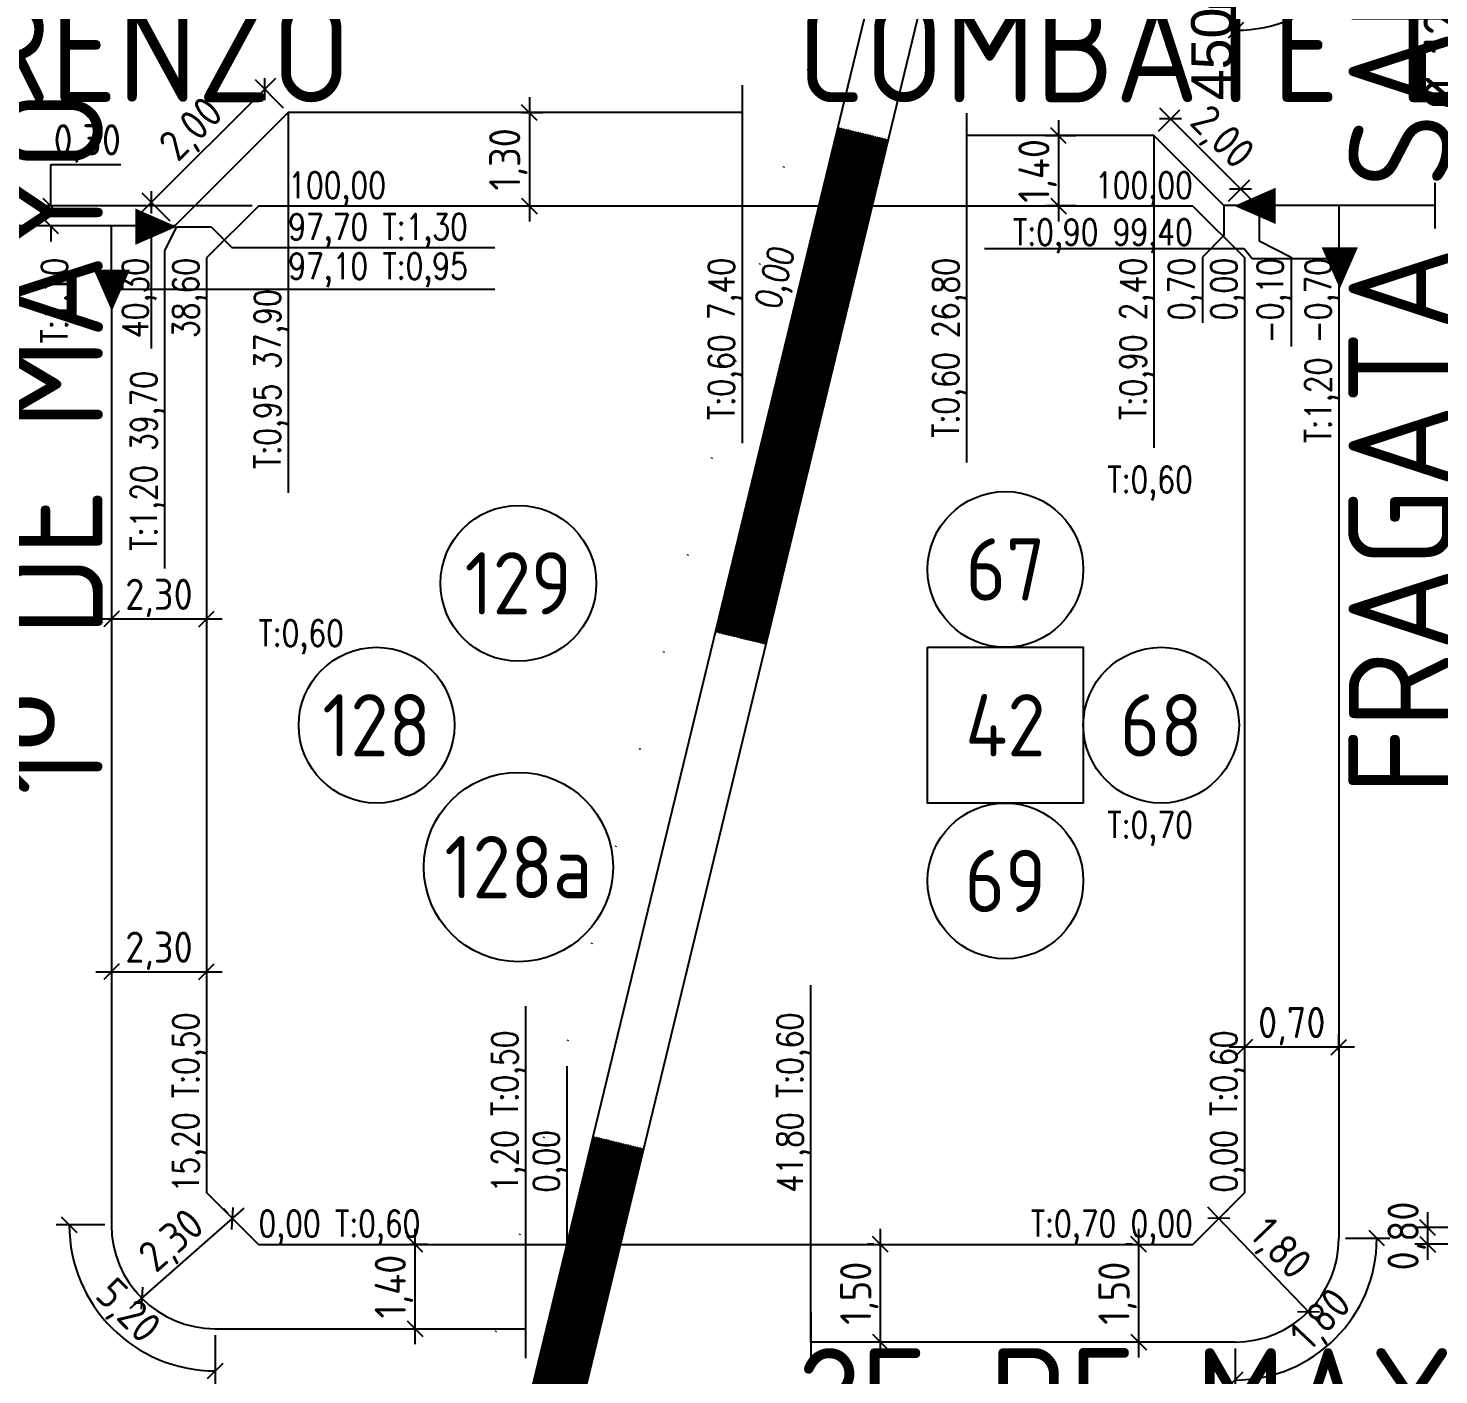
# Model space of a CAD drawing. Extents: x -48 to 13651, y -112 to 3468.
# Drawn here: x 2145.1 to 2280.9, y 1616.6 to 1746.3 of the extents above; entities that cross this region are included whole.
import ezdxf
from ezdxf.enums import TextEntityAlignment as Align

# ---------------------------------------------------------------- set-up
doc = ezdxf.new("R2010")
doc.units = 0
doc.header["$LTSCALE"] = 6
doc.header["$MEASUREMENT"] = 0
doc.linetypes.add('DOT2', pattern=[3.175, 0, -3.175])
doc.linetypes.add('HIDDEN', pattern=[0.375, 0.25, -0.125])
doc.layers.get('0').update_dxf_attribs({"linetype": 'CONTINUOUS'})
doc.layers.get('DEFPOINTS').update_dxf_attribs({"linetype": 'CONTINUOUS'})
for name, color, linetype in [('50', 41, 'CONTINUOUS'), ('63', 171, 'CONTINUOUS'), ('CAS', 7, 'CONTINUOUS'), ('CAÑERIA SIN CROQUIS', 210, 'HIDDEN'), ('COTA', 2, 'CONTINUOUS'), ('MANZANAS', 7, 'CONTINUOUS'), ('NUMCASA', 12, 'CONTINUOUS'), ('NUMERO-CROQUIS', 13, 'CONTINUOUS'), ('NUMERO-MANZANA', 4, 'CONTINUOUS'), ('PROGRESIVA', 60, 'CONTINUOUS'), ('RADIO', 4, 'DOT2'), ('REDUCCIONES', 13, 'CONTINUOUS'), ('TXTDIAMETRO', 7, 'CONTINUOUS')]:
    doc.layers.add(name, color=color, linetype=linetype)
doc.layers.add('ATENCION', color=7, linetype='CONTINUOUS', plot=False)
doc.styles.add('ABADIMTCONDE', font='isocp.shx')
doc.styles.add('GEOSLAB703LTBT', font='isocp.shx', dxfattribs={"width": 0.9, "height": 8})
doc.styles.add('GOTHICE', font='GOTHICE.shx', dxfattribs={"height": 0.6})
doc.styles.add('ROMANS', font='romans.shx', dxfattribs={"width": 0.8, "height": 2.5})
doc.dimstyles.new('COTA02', dxfattribs={"dimtxt": 3, "dimasz": 1.5, "dimexe": 1.25, "dimexo": 0.625, "dimgap": 0.3, "dimtad": 1, "dimtoh": 1, "dimdsep": 46, "dimlunit": 6, "dimtxsty": 'ABADIMTCONDE', "dimblk1": 'OBLIQUE', "dimblk2": 'OBLIQUE', "dimsah": 1, "dimcen": 2.5, "dimdle": 1.5, "dimclrd": 60, "dimclre": 60, "dimclrt": 256, "dimadec": 0, "dimazin": 0, "dimtfac": 1, "dimtix": 1, "dimtofl": 0, "dimtmove": 0, "dimatfit": 0, "dimldrblk": 'OBLIQUE', "dimfxl": 1, "dimtolj": 1, "dimtzin": 0, "dimarcsym": 0})

# ---------------------------------------------------------------- blocks, each defined once
blk = doc.blocks.new('CUPLARED')
at = {"layer": 'REDUCCIONES'}
blk.add_lwpolyline([(4, 0, 0, 3.5, 0), (0, 0, 3.5, 3.5, 0)], format="xyseb", dxfattribs=at)
blk = doc.blocks.new('_OBLIQUE')
at = {"color": 0, "linetype": 'ByBlock'}
blk.add_line((-0.5, -0.5), (0.5, 0.5), dxfattribs=at)
blk = doc.blocks.new('*D289')
at = {"layer": 'COTA', "color": 60, "lineweight": -2, "transparency": 16777216}
for p, q in [((2272.01, 1759.78), (2276.35, 1759.78)), ((2261.38, 1749.16), (2261.38, 1744.82))]:
    blk.add_line(p, q, dxfattribs=at)
blk.add_arc((2261.38, 1759.78), 13.71, 270, 360, dxfattribs=at)
at = {"layer": 'DEFPOINTS', "color": 0, "transparency": 16777216}
for p in [(2261.38, 1759.78), (2271.38, 1759.78), (2261.38, 1749.78), (2268.24, 1747.91)]:
    blk.add_point(p, dxfattribs=at)
at = {"layer": 'COTA', "color": 60, "lineweight": -2, "transparency": 16777216, "xscale": 1.5, "yscale": 1.5, "zscale": 1.5}
for p, rotation in [((2275.1, 1759.78), 89.99999999999402), ((2261.38, 1746.07), 179.9999999999955)]:
    blk.add_blockref('_OBLIQUE', p, dxfattribs=dict(at, rotation=rotation))
at = {"layer": 'COTA', "transparency": 16777216, "insert": (2270.25, 1752.16), "char_height": 3, "attachment_point": 5, "rotation": 49.3096, "style": 'ABADIMTCONDE'}
blk.add_mtext('\\A1;1,80', dxfattribs=at)
blk = doc.blocks.new('*D290')
at = {"layer": 'COTA', "color": 60, "lineweight": -2, "transparency": 16777216}
for p, q in [((2244.3, 1737.42), (2244.3, 1727.65)), ((2246, 1735.92), (2243.05, 1735.92)), ((2246, 1729.15), (2243.05, 1729.15))]:
    blk.add_line(p, q, dxfattribs=at)
at = {"layer": 'DEFPOINTS', "color": 0, "transparency": 16777216}
for p in [(2246.63, 1735.92), (2244.3, 1729.15), (2246.63, 1729.15)]:
    blk.add_point(p, dxfattribs=at)
at = {"layer": 'COTA', "color": 60, "lineweight": -2, "transparency": 16777216, "xscale": 1.5, "yscale": 1.5, "zscale": 1.5}
for p, rotation in [((2244.3, 1735.92), 90), ((2244.3, 1729.15), 270)]:
    blk.add_blockref('_OBLIQUE', p, dxfattribs=dict(at, rotation=rotation))
at = {"layer": 'COTA', "transparency": 16777216, "insert": (2242.28, 1732.53), "char_height": 3, "attachment_point": 5, "rotation": 90, "style": 'ABADIMTCONDE'}
blk.add_mtext('\\A1;1,40', dxfattribs=at)
blk = doc.blocks.new('*D291')
at = {"layer": 'COTA', "color": 60, "lineweight": -2, "transparency": 16777216}
for p, q in [((2253.92, 1736.37), (2255.97, 1738.42)), ((2254.02, 1738.59), (2262.9, 1729.73)), ((2260.67, 1729.62), (2262.72, 1731.68))]:
    blk.add_line(p, q, dxfattribs=at)
at = {"layer": 'DEFPOINTS', "color": 0, "transparency": 16777216}
for p in [(2253.48, 1735.92), (2261.84, 1730.79), (2260.23, 1729.18)]:
    blk.add_point(p, dxfattribs=at)
at = {"layer": 'COTA', "color": 60, "lineweight": -2, "transparency": 16777216, "xscale": 1.5, "yscale": 1.5, "zscale": 1.5}
for p, rotation in [((2255.09, 1737.53), 135.0451211648316), ((2261.84, 1730.79), 315.0451211648316)]:
    blk.add_blockref('_OBLIQUE', p, dxfattribs=dict(at, rotation=rotation))
at = {"layer": 'COTA', "transparency": 16777216, "insert": (2259.89, 1735.6), "char_height": 3, "attachment_point": 5, "rotation": 315.0451, "style": 'ABADIMTCONDE'}
blk.add_mtext('\\A1;2,00', dxfattribs=at)
blk = doc.blocks.new('*D292')
at = {"layer": 'COTA', "color": 60, "lineweight": -2, "transparency": 16777216}
for p, q in [((2262.23, 1645.28), (2262.23, 1649.39)), ((2271.3, 1647.83), (2271.3, 1649.39)), ((2272.8, 1648.14), (2260.73, 1648.14))]:
    blk.add_line(p, q, dxfattribs=at)
at = {"layer": 'DEFPOINTS', "color": 0, "transparency": 16777216}
for p in [(2262.23, 1648.14), (2271.3, 1647.21), (2262.23, 1644.65)]:
    blk.add_point(p, dxfattribs=at)
at = {"layer": 'COTA', "color": 60, "lineweight": -2, "transparency": 16777216, "xscale": 1.5, "yscale": 1.5, "zscale": 1.5, "rotation": 180}
blk.add_blockref('_OBLIQUE', (2262.23, 1648.14), dxfattribs=at)
at = {"layer": 'COTA', "color": 60, "lineweight": -2, "transparency": 16777216, "xscale": 1.5, "yscale": 1.5, "zscale": 1.5}
blk.add_blockref('_OBLIQUE', (2271.3, 1648.14), dxfattribs=at)
at = {"layer": 'COTA', "transparency": 16777216, "insert": (2266.77, 1650.16), "char_height": 3, "attachment_point": 5, "style": 'ABADIMTCONDE'}
blk.add_mtext('\\A1;0,70', dxfattribs=at)
blk = doc.blocks.new('*D293')
at = {"layer": 'COTA', "color": 60, "lineweight": -2, "transparency": 16777216}
for p, q in [((2269.41, 1621.59), (2258.69, 1632.73)), ((2260.18, 1632.08), (2260.63, 1632.51)), ((2268.82, 1623.1), (2269.27, 1623.54))]:
    blk.add_line(p, q, dxfattribs=at)
at = {"layer": 'DEFPOINTS', "color": 0, "transparency": 16777216}
for p in [(2259.73, 1631.65), (2259.73, 1631.65), (2268.37, 1622.67)]:
    blk.add_point(p, dxfattribs=at)
at = {"layer": 'COTA', "color": 60, "lineweight": -2, "transparency": 16777216, "xscale": 1.5, "yscale": 1.5, "zscale": 1.5}
for p, rotation in [((2259.73, 1631.65), 133.9116713252381), ((2268.37, 1622.67), 313.9116713252381)]:
    blk.add_blockref('_OBLIQUE', p, dxfattribs=dict(at, rotation=rotation))
at = {"layer": 'COTA', "transparency": 16777216, "insert": (2265.51, 1628.56), "char_height": 3, "attachment_point": 5, "rotation": 313.9117, "style": 'ABADIMTCONDE'}
blk.add_mtext('\\A1;1,80', dxfattribs=at)
blk = doc.blocks.new('*D294')
at = {"layer": 'COTA', "color": 60, "lineweight": -2, "transparency": 16777216}
for p, q in [((2271.93, 1629.74), (2276.21, 1629.74)), ((2261.3, 1619.12), (2261.3, 1614.84))]:
    blk.add_line(p, q, dxfattribs=at)
blk.add_arc((2261.3, 1629.74), 13.66, 270, 0, dxfattribs=at)
at = {"layer": 'DEFPOINTS', "color": 0, "transparency": 16777216}
for p in [(2261.3, 1629.74), (2271.3, 1629.74), (2261.3, 1619.74), (2268.13, 1617.92)]:
    blk.add_point(p, dxfattribs=at)
at = {"layer": 'COTA', "color": 60, "lineweight": -2, "transparency": 16777216, "xscale": 1.5, "yscale": 1.5, "zscale": 1.5}
for p, rotation in [((2274.96, 1629.74), 90.00000000000416), ((2261.3, 1616.09), 180.0000000000058)]:
    blk.add_blockref('_OBLIQUE', p, dxfattribs=dict(at, rotation=rotation))
at = {"layer": 'COTA', "transparency": 16777216, "insert": (2269.75, 1621.75), "char_height": 3, "attachment_point": 5, "rotation": 46.6079, "style": 'ABADIMTCONDE'}
blk.add_mtext('\\A1;1,80', dxfattribs=at)
blk = doc.blocks.new('*D295')
at = {"layer": 'COTA', "color": 60, "lineweight": -2, "transparency": 16777216}
for p, q in [((2227.14, 1618.24), (2227.14, 1630.65)), ((2226.51, 1629.15), (2225.89, 1629.15)), ((2226.51, 1619.74), (2225.89, 1619.74))]:
    blk.add_line(p, q, dxfattribs=at)
at = {"layer": 'DEFPOINTS', "color": 0, "transparency": 16777216}
for p in [(2227.14, 1629.15), (2227.14, 1629.15), (2227.14, 1619.74)]:
    blk.add_point(p, dxfattribs=at)
at = {"layer": 'COTA', "color": 60, "lineweight": -2, "transparency": 16777216, "xscale": 1.5, "yscale": 1.5, "zscale": 1.5}
for p, rotation in [((2227.14, 1629.15), 90), ((2227.14, 1619.74), 270)]:
    blk.add_blockref('_OBLIQUE', p, dxfattribs=dict(at, rotation=rotation))
at = {"layer": 'COTA', "transparency": 16777216, "insert": (2225.11, 1624.44), "char_height": 3, "attachment_point": 5, "rotation": 90, "style": 'ABADIMTCONDE'}
blk.add_mtext('\\A1;1,50', dxfattribs=at)
blk = doc.blocks.new('*D296')
at = {"layer": 'COTA', "color": 60, "lineweight": -2, "transparency": 16777216}
for p, q in [((2252.02, 1618.24), (2252.02, 1630.65)), ((2251.39, 1629.15), (2250.77, 1629.15)), ((2251.39, 1619.74), (2250.77, 1619.74))]:
    blk.add_line(p, q, dxfattribs=at)
at = {"layer": 'DEFPOINTS', "color": 0, "transparency": 16777216}
for p in [(2252.02, 1629.15), (2252.02, 1629.15), (2252.02, 1619.74)]:
    blk.add_point(p, dxfattribs=at)
at = {"layer": 'COTA', "color": 60, "lineweight": -2, "transparency": 16777216, "xscale": 1.5, "yscale": 1.5, "zscale": 1.5}
for p, rotation in [((2252.02, 1629.15), 90), ((2252.02, 1619.74), 270)]:
    blk.add_blockref('_OBLIQUE', p, dxfattribs=dict(at, rotation=rotation))
at = {"layer": 'COTA', "transparency": 16777216, "insert": (2249.99, 1624.44), "char_height": 3, "attachment_point": 5, "rotation": 90, "style": 'ABADIMTCONDE'}
blk.add_mtext('\\A1;1,50', dxfattribs=at)
blk = doc.blocks.new('*D316')
at = {"layer": 'COTA', "color": 60, "lineweight": -2, "transparency": 16777216}
for p, q in [((2279.86, 1627.65), (2279.86, 1632.26)), ((2288.11, 1630.76), (2278.61, 1630.76)), ((2296.61, 1629.15), (2278.61, 1629.15))]:
    blk.add_line(p, q, dxfattribs=at)
at = {"layer": 'DEFPOINTS', "color": 0, "transparency": 16777216}
for p in [(2279.86, 1630.76), (2288.74, 1630.76), (2297.23, 1629.15)]:
    blk.add_point(p, dxfattribs=at)
at = {"layer": 'COTA', "color": 60, "lineweight": -2, "transparency": 16777216, "xscale": 1.5, "yscale": 1.5, "zscale": 1.5}
for p, rotation in [((2279.86, 1630.76), 90), ((2279.86, 1629.15), 270)]:
    blk.add_blockref('_OBLIQUE', p, dxfattribs=dict(at, rotation=rotation))
at = {"layer": 'COTA', "transparency": 16777216, "insert": (2277.84, 1629.95), "char_height": 3, "attachment_point": 5, "rotation": 90, "style": 'ABADIMTCONDE'}
blk.add_mtext('\\A1;0,80', dxfattribs=at)
blk = doc.blocks.new('*D549')
at = {"layer": 'COTA', "color": 60, "lineweight": -2, "transparency": 16777216}
for p, q in [((2154.87, 1622.96), (2165.86, 1632.64)), ((2164.32, 1632.11), (2163.91, 1632.58)), ((2155.58, 1624.42), (2155.17, 1624.89))]:
    blk.add_line(p, q, dxfattribs=at)
at = {"layer": 'DEFPOINTS', "color": 0, "transparency": 16777216}
for p in [(2164.73, 1631.65), (2164.73, 1631.65), (2156, 1623.95)]:
    blk.add_point(p, dxfattribs=at)
at = {"layer": 'COTA', "color": 60, "lineweight": -2, "transparency": 16777216, "xscale": 1.5, "yscale": 1.5, "zscale": 1.5}
for p, rotation in [((2164.73, 1631.65), 41.38382002641432), ((2156, 1623.95), 221.3838200264143)]:
    blk.add_blockref('_OBLIQUE', p, dxfattribs=dict(at, rotation=rotation))
at = {"layer": 'COTA', "transparency": 16777216, "insert": (2159.03, 1629.32), "char_height": 3, "attachment_point": 5, "rotation": 41.3838, "style": 'ABADIMTCONDE'}
blk.add_mtext('\\A1;2,30', dxfattribs=at)
blk = doc.blocks.new('*D550')
at = {"layer": 'COTA', "color": 60, "lineweight": -2, "transparency": 16777216}
for p, q in [((2151.57, 1689.38), (2163.73, 1689.38)), ((2153.07, 1688.98), (2153.07, 1688.13)), ((2162.23, 1688.98), (2162.23, 1688.13))]:
    blk.add_line(p, q, dxfattribs=at)
at = {"layer": 'DEFPOINTS', "color": 0, "transparency": 16777216}
for p in [(2153.07, 1689.6), (2162.23, 1689.6), (2162.23, 1689.38)]:
    blk.add_point(p, dxfattribs=at)
at = {"layer": 'COTA', "color": 60, "lineweight": -2, "transparency": 16777216, "xscale": 1.5, "yscale": 1.5, "zscale": 1.5, "rotation": 180}
blk.add_blockref('_OBLIQUE', (2153.07, 1689.38), dxfattribs=at)
at = {"layer": 'COTA', "color": 60, "lineweight": -2, "transparency": 16777216, "xscale": 1.5, "yscale": 1.5, "zscale": 1.5}
blk.add_blockref('_OBLIQUE', (2162.23, 1689.38), dxfattribs=at)
at = {"layer": 'COTA', "transparency": 16777216, "insert": (2157.65, 1691.4), "char_height": 3, "attachment_point": 5, "style": 'ABADIMTCONDE'}
blk.add_mtext('\\A1;2,30', dxfattribs=at)
blk = doc.blocks.new('*D551')
at = {"layer": 'COTA', "color": 60, "lineweight": -2, "transparency": 16777216}
for p, q in [((2153.07, 1657.02), (2153.07, 1654.15)), ((2162.23, 1657.02), (2162.23, 1654.15)), ((2151.57, 1655.4), (2163.73, 1655.4))]:
    blk.add_line(p, q, dxfattribs=at)
at = {"layer": 'DEFPOINTS', "color": 0, "transparency": 16777216}
for p in [(2153.07, 1657.65), (2162.23, 1657.65), (2162.23, 1655.4)]:
    blk.add_point(p, dxfattribs=at)
at = {"layer": 'COTA', "color": 60, "lineweight": -2, "transparency": 16777216, "xscale": 1.5, "yscale": 1.5, "zscale": 1.5, "rotation": 180}
blk.add_blockref('_OBLIQUE', (2153.07, 1655.4), dxfattribs=at)
at = {"layer": 'COTA', "color": 60, "lineweight": -2, "transparency": 16777216, "xscale": 1.5, "yscale": 1.5, "zscale": 1.5}
blk.add_blockref('_OBLIQUE', (2162.23, 1655.4), dxfattribs=at)
at = {"layer": 'COTA', "transparency": 16777216, "insert": (2157.65, 1657.42), "char_height": 3, "attachment_point": 5, "style": 'ABADIMTCONDE'}
blk.add_mtext('\\A1;2,30', dxfattribs=at)
blk = doc.blocks.new('*D552')
at = {"layer": 'COTA', "color": 60, "lineweight": -2, "transparency": 16777216}
for p, q in [((2152.44, 1631.02), (2147.76, 1631.02)), ((2163.07, 1620.39), (2163.07, 1615.71))]:
    blk.add_line(p, q, dxfattribs=at)
blk.add_arc((2163.07, 1631.02), 14.06, 180, 270, dxfattribs=at)
at = {"layer": 'DEFPOINTS', "color": 0, "transparency": 16777216}
for p in [(2153.07, 1631.02), (2163.07, 1631.02), (2163.07, 1621.02), (2156.04, 1618.84)]:
    blk.add_point(p, dxfattribs=at)
at = {"layer": 'COTA', "color": 60, "lineweight": -2, "transparency": 16777216, "xscale": 1.5, "yscale": 1.5, "zscale": 1.5, "rotation": 89.99999999999893}
blk.add_blockref('_OBLIQUE', (2149.01, 1631.02), dxfattribs=at)
at = {"layer": 'COTA', "color": 60, "lineweight": -2, "transparency": 16777216, "xscale": 1.5, "yscale": 1.5, "zscale": 1.5}
blk.add_blockref('_OBLIQUE', (2163.07, 1616.96), dxfattribs=at)
at = {"layer": 'COTA', "transparency": 16777216, "insert": (2154.5, 1622.56), "char_height": 3, "attachment_point": 5, "rotation": 314.6317, "style": 'ABADIMTCONDE'}
blk.add_mtext('\\A1;5,20', dxfattribs=at)
blk = doc.blocks.new('*D553')
at = {"layer": 'COTA', "color": 60, "lineweight": -2, "transparency": 16777216}
for p, q in [((2182.31, 1619.52), (2182.31, 1630.65)), ((2181.81, 1629.15), (2183.56, 1629.15)), ((2181.81, 1621.02), (2183.56, 1621.02))]:
    blk.add_line(p, q, dxfattribs=at)
at = {"layer": 'DEFPOINTS', "color": 0, "transparency": 16777216}
for p in [(2181.18, 1629.15), (2182.31, 1629.15), (2181.18, 1621.02)]:
    blk.add_point(p, dxfattribs=at)
at = {"layer": 'COTA', "color": 60, "lineweight": -2, "transparency": 16777216, "xscale": 1.5, "yscale": 1.5, "zscale": 1.5}
for p, rotation in [((2182.31, 1629.15), 90), ((2182.31, 1621.02), 270)]:
    blk.add_blockref('_OBLIQUE', p, dxfattribs=dict(at, rotation=rotation))
at = {"layer": 'COTA', "transparency": 16777216, "insert": (2180.28, 1625.08), "char_height": 3, "attachment_point": 5, "rotation": 90, "style": 'ABADIMTCONDE'}
blk.add_mtext('\\A1;1,40', dxfattribs=at)
blk = doc.blocks.new('*D554')
at = {"layer": 'COTA', "color": 60, "lineweight": -2, "transparency": 16777216}
for p, q in [((2155.85, 1728.44), (2168.89, 1741.46)), ((2169.65, 1738.58), (2166.94, 1741.29)), ((2158.73, 1727.68), (2156.02, 1730.38))]:
    blk.add_line(p, q, dxfattribs=at)
at = {"layer": 'DEFPOINTS', "color": 0, "transparency": 16777216}
for p in [(2167.83, 1740.4), (2170.09, 1738.14), (2159.17, 1727.23)]:
    blk.add_point(p, dxfattribs=at)
at = {"layer": 'COTA', "color": 60, "lineweight": -2, "transparency": 16777216, "xscale": 1.5, "yscale": 1.5, "zscale": 1.5}
for p, rotation in [((2167.83, 1740.4), 44.95700696991928), ((2156.91, 1729.5), 224.9570069699193)]:
    blk.add_blockref('_OBLIQUE', p, dxfattribs=dict(at, rotation=rotation))
at = {"layer": 'COTA', "transparency": 16777216, "insert": (2160.94, 1736.38), "char_height": 3, "attachment_point": 5, "rotation": 44.957, "style": 'ABADIMTCONDE'}
blk.add_mtext('\\A1;2,00', dxfattribs=at)
blk = doc.blocks.new('*D555')
at = {"layer": 'COTA', "color": 60, "lineweight": -2, "transparency": 16777216}
for p, q in [((2193.33, 1739.64), (2193.33, 1727.65)), ((2192.58, 1738.14), (2194.58, 1738.14)), ((2192.58, 1729.15), (2194.58, 1729.15))]:
    blk.add_line(p, q, dxfattribs=at)
at = {"layer": 'DEFPOINTS', "color": 0, "transparency": 16777216}
for p in [(2191.96, 1738.14), (2191.96, 1729.15), (2193.33, 1729.15)]:
    blk.add_point(p, dxfattribs=at)
at = {"layer": 'COTA', "color": 60, "lineweight": -2, "transparency": 16777216, "xscale": 1.5, "yscale": 1.5, "zscale": 1.5}
for p, rotation in [((2193.33, 1738.14), 90), ((2193.33, 1729.15), 270)]:
    blk.add_blockref('_OBLIQUE', p, dxfattribs=dict(at, rotation=rotation))
at = {"layer": 'COTA', "transparency": 16777216, "insert": (2191.3, 1733.64), "char_height": 3, "attachment_point": 5, "rotation": 90, "style": 'ABADIMTCONDE'}
blk.add_mtext('\\A1;1,30', dxfattribs=at)
blk = doc.blocks.new('*D556')
at = {"layer": 'COTA', "color": 60, "lineweight": -2, "transparency": 16777216}
for p, q in [((2147.22, 1729.15), (2147.22, 1733.15)), ((2147.22, 1733.15), (2153.97, 1733.15)), ((2166.61, 1729.15), (2145.97, 1729.15)), ((2152.44, 1727.23), (2145.97, 1727.23)), ((2147.22, 1727.23), (2147.22, 1725.73))]:
    blk.add_line(p, q, dxfattribs=at)
at = {"layer": 'DEFPOINTS', "color": 0, "transparency": 16777216}
for p in [(2147.22, 1729.15), (2167.23, 1729.15), (2153.07, 1727.23)]:
    blk.add_point(p, dxfattribs=at)
at = {"layer": 'COTA', "color": 60, "lineweight": -2, "transparency": 16777216, "xscale": 1.5, "yscale": 1.5, "zscale": 1.5}
for p, rotation in [((2147.22, 1729.15), 270), ((2147.22, 1727.23), 90)]:
    blk.add_blockref('_OBLIQUE', p, dxfattribs=dict(at, rotation=rotation))
at = {"layer": 'COTA', "transparency": 16777216, "insert": (2150.74, 1735.17), "char_height": 3, "attachment_point": 5, "style": 'ABADIMTCONDE'}
blk.add_mtext('\\A1;0,30', dxfattribs=at)
blk = doc.blocks.new('Ø125')
at = {"layer": 'TXTDIAMETRO', "color": 7, "ltscale": 0.1, "style": 'ABADIMTCONDE'}
blk.add_text('Ø 125', height=4, dxfattribs=at).set_placement((0, 0), align=Align.MIDDLE)

msp = doc.modelspace()

# ---------------------------------------------------------------- hatches: boundary and pattern name
at = {"layer": 'MANZANAS', "ltscale": 0.1}
h = msp.add_hatch(dxfattribs=at)
h.set_pattern_fill('ANSI37', color=256, style=0)
h.paths.add_polyline_path([(2227.916, 1735.53), (2223.057, 1736.709), (2211.269, 1688.118), (2216.128, 1686.939)])
h = msp.add_hatch(dxfattribs=at)
h.set_pattern_fill('ANSI37', color=256, style=0)
h.paths.add_polyline_path([(2204.34, 1638.349), (2199.481, 1639.528), (2187.693, 1590.937), (2192.552, 1589.758)])
h.paths.add_polyline_path([(2180.763, 1541.168), (2175.904, 1542.347), (2164.116, 1493.756), (2168.975, 1492.577)])

# ---------------------------------------------------------------- linework, layer by layer
at = {"layer": '50', "ltscale": 0.1}
for p, q in [((2170.088, 1738.138), (2159.168, 1727.235)), ((2213.822, 1738.138), (2170.088, 1738.138)), ((2253.479, 1735.923), (2235.434, 1735.923)), ((2260.23, 1729.182), (2253.479, 1735.923)), ((2263.619, 1729.182), (2260.23, 1729.182)), ((2159.168, 1727.235), (2156.909, 1727.235)), ((2271.303, 1724.059), (2271.303, 1629.741)), ((2153.069, 1721.139), (2153.069, 1631.019)), ((2163.069, 1621.019), (2192.971, 1621.019)), ((2261.303, 1619.741), (2220.434, 1619.741))]:
    msp.add_line(p, q, dxfattribs=at)
for centre, start, end in [((2163.069, 1631.019), 180, 270), ((2261.303, 1629.741), 270, 0)]:
    msp.add_arc(centre, 10, start, end, dxfattribs=at)
at = {"layer": '63', "ltscale": 0.1}
for p, q in [((2280.588, 1729.182), (2263.619, 1729.182)), ((2271.303, 1729.182), (2271.303, 1724.059)), ((2156.909, 1727.235), (2141.094, 1727.235)), ((2153.069, 1721.139), (2153.069, 1727.235))]:
    msp.add_line(p, q, dxfattribs=at)
at = {"layer": 'CAS', "ltscale": 0.1}
for p, q in [((2213.822, 1740.77), (2213.822, 1735.506)), ((2235.434, 1738.081), (2235.434, 1733.766)), ((2192.971, 1618.199), (2192.971, 1623.839)), ((2220.434, 1622.573), (2220.434, 1616.91))]:
    msp.add_line(p, q, dxfattribs=at)
at = {"layer": 'MANZANAS', "ltscale": 0.1}
msp.add_line((1783.46, -75.287), (2599.685, 3289.145), dxfattribs=at)
at = {"layer": 'MANZANAS'}
for p, q in [((1788.605, -75.287), (2604.83, 3289.145)), ((2167.234, 1729.145), (2162.234, 1724.145)), ((2221.222, 1729.145), (2167.234, 1729.145)), ((2257.234, 1729.145), (2226.367, 1729.145)), ((2257.234, 1729.145), (2262.234, 1724.145)), ((2162.234, 1724.145), (2162.234, 1634.145)), ((2262.234, 1634.145), (2262.234, 1724.145)), ((2167.234, 1629.145), (2162.234, 1634.145)), ((2262.234, 1634.145), (2257.234, 1629.145)), ((2167.234, 1629.145), (2196.962, 1629.145)), ((2202.107, 1629.145), (2257.234, 1629.145))]:
    msp.add_line(p, q, dxfattribs=at)
at = {"layer": 'NUMERO-CROQUIS'}
for centre, radius in [((2239.185, 1694.145), 7.5), ((2192.27, 1692.806), 7.5), ((2178.61, 1679.145), 7.5), ((2254.185, 1679.145), 7.5), ((2192.27, 1665.485), 9.117), ((2239.185, 1664.145), 7.5)]:
    msp.add_circle(centre, radius, dxfattribs=at)
at = {"layer": 'NUMERO-MANZANA'}
msp.add_lwpolyline([(2231.685, 1686.645), (2246.685, 1686.645), (2246.685, 1671.645), (2231.685, 1671.645)], close=True, dxfattribs=at)
at = {"layer": 'PROGRESIVA'}
for p, q in [((2170.088, 1738.138), (2170.088, 1701.52)), ((2213.822, 1738.138), (2213.822, 1706.319)), ((2235.434, 1735.923), (2235.434, 1704.441)), ((2253.479, 1735.923), (2253.479, 1705.864)), ((2260.23, 1729.182), (2260.23, 1726.303)), ((2263.619, 1729.182), (2263.619, 1725.785)), ((2156.909, 1727.235), (2156.909, 1715.421)), ((2158.196, 1724.854), (2159.365, 1727.155)), ((2159.365, 1727.155), (2162.667, 1727.155)), ((2162.667, 1727.155), (2164.654, 1725.152)), ((2260.23, 1726.303), (2258.153, 1724.233)), ((2263.619, 1725.785), (2266.696, 1724.233)), ((2158.196, 1694.238), (2158.196, 1724.854)), ((2164.654, 1725.152), (2189.99, 1725.152)), ((2262.166, 1725.009), (2237.184, 1725.009)), ((2262.942, 1724.059), (2262.166, 1725.009)), ((2258.153, 1724.233), (2258.153, 1717.894)), ((2271.303, 1724.059), (2262.942, 1724.059)), ((2266.696, 1724.233), (2266.696, 1715.631)), ((2153.069, 1721.139), (2189.99, 1721.139)), ((2220.434, 1619.741), (2220.434, 1654.122)), ((2192.971, 1621.019), (2192.971, 1652.088)), ((2196.962, 1629.145), (2196.962, 1646.296))]:
    msp.add_line(p, q, dxfattribs=at)
at = {"layer": 'RADIO', "ltscale": 0.5}
msp.add_line((2252.513, 1873.094), (2157.281, 1488.183), dxfattribs=at)
at = {"layer": 'REDUCCIONES', "ltscale": 0.1}
msp.add_line((2280.588, 1726.995), (2280.588, 1731.37), dxfattribs=at)

# ---------------------------------------------------------------- block references
at = {"layer": 'CAÑERIA SIN CROQUIS', "ltscale": 0.1}
for p, rotation in [((2265.217, 1729.161), 180), ((2271.391, 1725.176), 270), ((2153.106, 1723.019), 270)]:
    msp.add_blockref('CUPLARED', p, dxfattribs=dict(at, rotation=rotation))
msp.add_blockref('CUPLARED', (2155.365, 1727.155), dxfattribs=at)
at = {"layer": 'COTA', "rotation": 90}
msp.add_blockref('Ø125', (2281.447, 1744.513), dxfattribs=at)

# ---------------------------------------------------------------- texts
at = {"layer": 'ATENCION', "style": 'GEOSLAB703LTBT'}
for s, p in [('FRAGATA SARMIENTO', (2277.234, 1672.415)), ('1º DE MAYO', (2147.234, 1672.415))]:
    msp.add_text(s, height=10, rotation=90, dxfattribs=at).set_placement(p, align=Align.MIDDLE_LEFT)
for s, p in [('COMBATE DE SAN LORENZO', (2019.141, 1744.145)), ('COMBATE DE SAN LORENZO', (2219.141, 1744.145)), ('25 DE MAYO', (2219.141, 1614.145)), ('25 DE MAYO', (2219.141, 1614.145))]:
    msp.add_text(s, height=10, dxfattribs=at).set_placement(p, align=Align.MIDDLE_LEFT)
at = {"layer": 'NUMCASA', "color": 12, "linetype": 'Continuous', "style": 'GOTHICE'}
msp.add_text('450', height=4, rotation=90, dxfattribs=at).set_placement((2262.277, 1743.791), align=Align.BOTTOM_CENTER)
at = {"layer": 'NUMERO-CROQUIS', "style": 'GEOSLAB703LTBT'}
for s, p in [('67', (2239.185, 1694.145)), ('129', (2192.27, 1692.806)), ('128', (2178.61, 1679.145)), ('68', (2254.185, 1679.145)), ('128a', (2192.27, 1665.485)), ('69', (2239.185, 1664.145))]:
    msp.add_text(s, height=6, dxfattribs=at).set_placement(p, align=Align.MIDDLE)
at = {"layer": 'NUMERO-MANZANA', "style": 'GEOSLAB703LTBT'}
msp.add_text('42', height=6, dxfattribs=at).set_placement((2239.185, 1679.145), align=Align.MIDDLE)
at = {"layer": 'PROGRESIVA', "style": 'ROMANS', "width": 0.8}
for s, p in [('100,00', (2170.088, 1729.145)), ('97,70 T:1,30', (2170.088, 1725.152)), ('97,10 T:0,95', (2170.088, 1721.346)), ('T:0,60', (2167.234, 1686.013)), ('0,00 T:0,60', (2167.234, 1629.145))]:
    msp.add_text(s, height=2.5, dxfattribs=at).set_placement(p, align=Align.BOTTOM_LEFT)
for s, p in [('100,00', (2257.234, 1729.145)), ('T:0,90 99,40', (2257.234, 1724.621)), ('T:0,60', (2257.234, 1700.794)), ('T:0,70', (2257.234, 1667.549)), ('T:0,70 0,00', (2257.234, 1629.145))]:
    msp.add_text(s, height=2.5, dxfattribs=at).set_placement(p, align=Align.BOTTOM_RIGHT)
for s, rotation, p in [('0,00', 75.5147, (2219.632, 1724.688)), ('T:1,10', 90, (2149.585, 1724.145)), ('40,30', 90, (2157.368, 1724.145)), ('38,60', 90, (2162.234, 1724.145)), ('T:0,60 7,40', 90, (2213.822, 1724.145)), ('T:0,60 26,80', 90, (2235.434, 1724.145)), ('T:0,90 2,40', 90, (2253.479, 1724.145)), ('0,70', 90, (2258.153, 1724.145)), ('0,00', 90, (2262.234, 1724.145)), ('-0,10', 90, (2266.696, 1724.145)), ('T:1,20 -0,70', 90, (2271.303, 1724.145)), ('T:0,95 37,90', 90, (2170.088, 1721.139)), ('T:1,20 39,70', 90, (2158.196, 1713.269))]:
    msp.add_text(s, height=2.5, rotation=rotation, dxfattribs=at).set_placement(p, align=Align.BOTTOM_RIGHT)
for s, p in [('15,20 T:0,50', (2162.234, 1634.145)), ('41,80 T:0,60', (2220.434, 1634.145)), ('1,20 T:0,50', (2192.971, 1634.145)), ('0,00 T:0,60', (2262.234, 1634.145)), ('0,00', (2196.962, 1634.145))]:
    msp.add_text(s, height=2.5, rotation=90, dxfattribs=at).set_placement(p, align=Align.BOTTOM_LEFT)

# ---------------------------------------------------------------- dimensions: what is measured, and where the dimension line sits
at = {"layer": 'COTA'}
for base, center, p1, p2, text, picture, middle in [((2268.241, 1747.905), (2261.383, 1759.783), (2261.383, 1749.783), (2271.383, 1759.783), '1,80', '*D289', (2271.782, 1750.841)), ((2156.039, 1618.842), (2163.069, 1631.019), (2153.069, 1631.019), (2163.069, 1621.019), '5,20', '*D552', (2153.063, 1621.141)), ((2268.131, 1617.915), (2261.303, 1629.741), (2261.303, 1619.741), (2271.303, 1629.741), '1,80', '*D294', (2271.226, 1620.36))]:
    dim = msp.add_angular_dim_3p(base=base, center=center, p1=p1, p2=p2, text=text, dimstyle='COTA02', override={"dimadec": 4}, dxfattribs=at)
    dim.commit()
    dim.dimension.update_dxf_attribs({"geometry": picture, "text_midpoint": middle, "dimtype": 165})
for p1, p2, distance, text, picture, middle in [((2159.168, 1727.235), (2170.088, 1738.138), 3.201, '2,00', '*D554', (2160.935, 1736.384)), ((2253.479, 1735.923), (2260.23, 1729.182), 2.275, '2,00', '*D291', (2259.893, 1735.596)), ((2155.998, 1623.948), (2164.734, 1631.645), 0, '2,30', '*D549', (2159.027, 1629.316)), ((2268.374, 1622.67), (2259.734, 1631.645), 0, '1,80', '*D293', (2265.513, 1628.562))]:
    dim = msp.add_aligned_dim(p1=p1, p2=p2, distance=distance, text=text, dimstyle='COTA02', dxfattribs=at)
    dim.commit()
    dim.dimension.update_dxf_attribs({"geometry": picture, "text_midpoint": middle})
for base, p1, p2, text, picture, middle in [((2193.328, 1729.145), (2191.955, 1738.138), (2191.955, 1729.145), '1,30', '*D555', (2191.303, 1733.642)), ((2182.308, 1629.145), (2181.183, 1621.019), (2181.183, 1629.145), '1,40', '*D553', (2180.283, 1625.082)), ((2227.138, 1629.145), (2227.138, 1619.741), (2227.138, 1629.145), '1,50', '*D295', (2225.113, 1624.443)), ((2252.018, 1629.145), (2252.018, 1619.741), (2252.018, 1629.145), '1,50', '*D296', (2249.993, 1624.443))]:
    dim = msp.add_linear_dim(base=base, p1=p1, p2=p2, angle=90, text=text, dimstyle='COTA02', dxfattribs=at)
    dim.commit()
    dim.dimension.update_dxf_attribs({"geometry": picture, "text_midpoint": middle})
for base, p1, p2, text, picture, middle in [((2147.217, 1729.145), (2153.069, 1727.235), (2167.234, 1729.145), '0,30', '*D556', (2150.745, 1733.145)), ((2244.303, 1729.145), (2246.629, 1735.923), (2246.629, 1729.145), '1,40', '*D290', (2244.303, 1732.534)), ((2279.86, 1630.757), (2297.234, 1629.145), (2288.739, 1630.757), '0,80', '*D316', (2279.86, 1629.951))]:
    dim = msp.add_linear_dim(base=base, p1=p1, p2=p2, angle=90, text=text, dimstyle='COTA02', dxfattribs=at)
    dim.commit()
    dim.dimension.update_dxf_attribs({"geometry": picture, "text_midpoint": middle, "dimtype": 160})
for base, p1, p2, text, picture, middle in [((2162.234, 1689.379), (2153.069, 1689.604), (2162.234, 1689.604), '2,30', '*D550', (2157.651, 1691.405)), ((2162.234, 1655.398), (2153.069, 1657.646), (2162.234, 1657.646), '2,30', '*D551', (2157.651, 1657.423)), ((2262.234, 1648.138), (2271.303, 1647.209), (2262.234, 1644.652), '0,70', '*D292', (2266.768, 1650.163))]:
    dim = msp.add_linear_dim(base=base, p1=p1, p2=p2, text=text, dimstyle='COTA02', dxfattribs=at)
    dim.commit()
    dim.dimension.update_dxf_attribs({"geometry": picture, "text_midpoint": middle})

doc.saveas('drawing.dxf')
